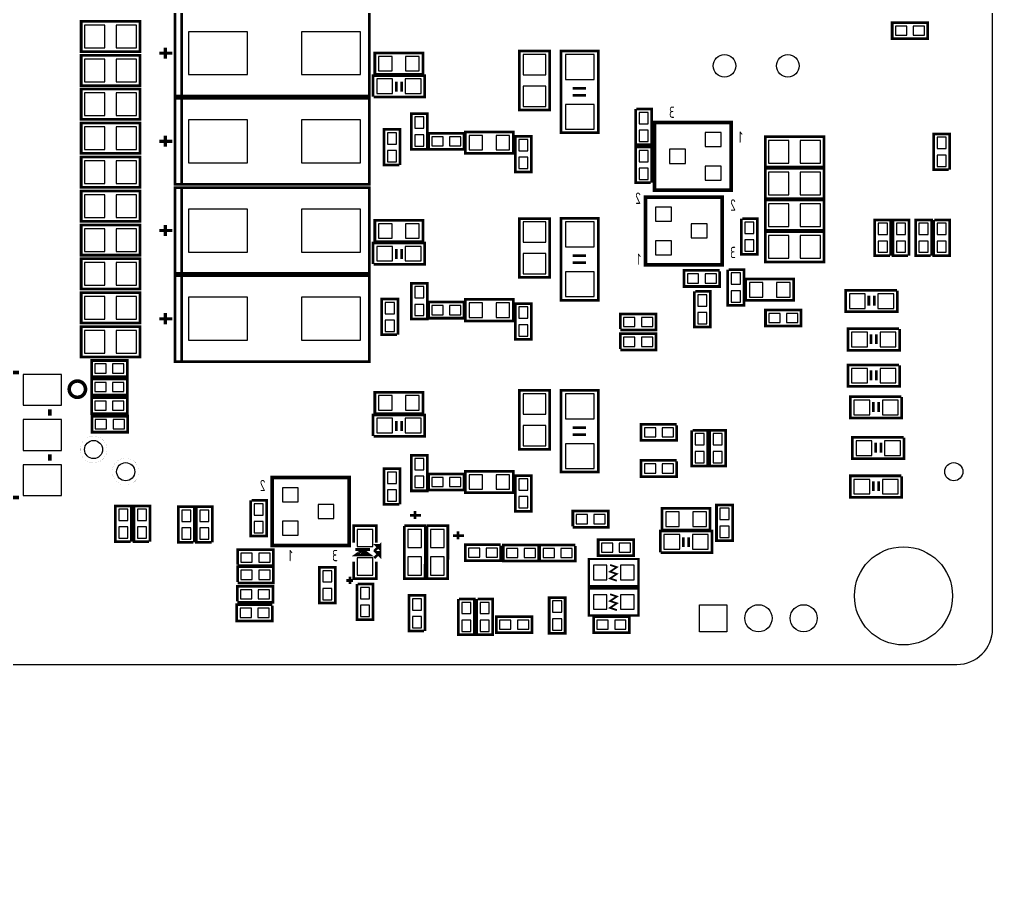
# Model space of a CAD drawing. Header units: millimetres. Extents: x -8 to 226, y -9 to 102.
# Drawn here: x 171.9 to 226.5, y -9.4 to 39.6 of the extents above; entities that cross this region are included whole.
import ezdxf

# ---------------------------------------------------------------- set-up
doc = ezdxf.new("R2010")
doc.units = ezdxf.units.MM
doc.header["$LTSCALE"] = 10
for name, color, linetype in [('BG_OUTLINE', 2, 'Continuous'), ('PG_SILKSCREEN_BOTTOM', 3, 'Continuous'), ('PIN_BOTTOM', 4, 'Continuous')]:
    doc.layers.add(name, color=color, linetype=linetype)
doc.styles.get("Standard").update_dxf_attribs({"font": 'isocp.shx', "width": 0.707, "bigfont": 'hztxt.shx'})

msp = doc.modelspace()

# ---------------------------------------------------------------- linework, layer by layer
at = {"layer": 'BG_OUTLINE'}
msp.add_lwpolyline([(51.099974, -9.350248), (121.299986, -9.350248), (121.799858, -8.850122), (121.799858, -1.745234, -1), (124.549916, -1.745234), (124.549916, -5.900166), (125.049788, -6.400292), (135.849868, -6.400292), (137.249916, -3.975354), (137.249916, -1.400048), (133.299962, -1.400048, -0.414206), (131.549902, 0.349758), (131.549902, 1.64973, -0.414239), (133.299962, 3.39979), (224.499932, 3.39979, 0.414205), (226.499928, 5.399786), (226.499928, 70.799706), (226.499928, 99.799902, 0.414202), (224.499932, 101.799898), (-5.500116, 101.799898, 0.414205)], format="xyb", dxfattribs=at)
at = {"layer": 'PG_SILKSCREEN_BOTTOM'}
for points in [[(180.586888, 35.302952, 0.1524, 0.1524, 0), (191.508888, 35.302952, 0.1524, 0.1524, 0), (191.508888, 40.128952, 0.1524, 0.1524, 0), (180.586888, 40.128952, 0.1524, 0.1524, 0)], [(178.617626, 39.505636, 0.150114, 0.150114, 0), (175.317658, 39.505636, 0.150114, 0.150114, 0), (175.317658, 37.805868, 0.150114, 0.150114, 0), (178.617626, 37.805868, 0.150114, 0.150114, 0)], [(222.861886, 39.423594, 0.1524, 0.1524, 0), (220.86189, 39.423594, 0.1524, 0.1524, 0), (220.86189, 38.523418, 0.1524, 0.1524, 0), (222.861886, 38.523418, 0.1524, 0.1524, 0)], [(194.509898, 37.7317, 0.150114, 0.150114, 0), (191.809878, 37.7317, 0.150114, 0.150114, 0), (191.809878, 36.531804, 0.150114, 0.150114, 0), (194.509898, 36.531804, 0.150114, 0.150114, 0)], [(201.630026, 34.529268, 0.150114, 0.150114, 0), (201.630026, 37.829236, 0.150114, 0.150114, 0), (199.930258, 37.829236, 0.150114, 0.150114, 0), (199.930258, 34.529268, 0.150114, 0.150114, 0)], [(204.370178, 33.244282, 0.150114, 0.150114, 0), (204.370178, 37.844222, 0.150114, 0.150114, 0), (202.270106, 37.844222, 0.150114, 0.150114, 0), (202.270106, 33.244282, 0.150114, 0.150114, 0)], [(178.617626, 37.600636, 0.150114, 0.150114, 0), (175.317658, 37.600636, 0.150114, 0.150114, 0), (175.317658, 35.900868, 0.150114, 0.150114, 0), (178.617626, 35.900868, 0.150114, 0.150114, 0)], [(178.617626, 35.695636, 0.150114, 0.150114, 0), (175.317658, 35.695636, 0.150114, 0.150114, 0), (175.317658, 33.995868, 0.150114, 0.150114, 0), (178.617626, 33.995868, 0.150114, 0.150114, 0)], [(180.586888, 30.349952, 0.1524, 0.1524, 0), (191.508888, 30.349952, 0.1524, 0.1524, 0), (191.508888, 35.175952, 0.1524, 0.1524, 0), (180.586888, 35.175952, 0.1524, 0.1524, 0)], [(194.752976, 32.321754, 0.1524, 0.1524, 0), (194.752976, 34.32175, 0.1524, 0.1524, 0), (193.8528, 34.32175, 0.1524, 0.1524, 0), (193.8528, 32.321754, 0.1524, 0.1524, 0)], [(207.511142, 33.829498, 0.2032, 0.2032, 0), (211.829142, 33.829498, 0.2032, 0.2032, 0), (211.829142, 30.019498, 0.2032, 0.2032, 0), (207.511142, 30.019498, 0.2032, 0.2032, 0)], [(178.617626, 33.790636, 0.150114, 0.150114, 0), (175.317658, 33.790636, 0.150114, 0.150114, 0), (175.317658, 32.090868, 0.150114, 0.150114, 0), (178.617626, 32.090868, 0.150114, 0.150114, 0)], [(196.889878, 32.086804, 0.150114, 0.150114, 0), (199.589898, 32.086804, 0.150114, 0.150114, 0), (199.589898, 33.2867, 0.150114, 0.150114, 0), (196.889878, 33.2867, 0.150114, 0.150114, 0)], [(194.82689, 32.312864, 0.1524, 0.1524, 0), (196.826886, 32.312864, 0.1524, 0.1524, 0), (196.826886, 33.21304, 0.1524, 0.1524, 0), (194.82689, 33.21304, 0.1524, 0.1524, 0)], [(200.594976, 31.051754, 0.1524, 0.1524, 0), (200.594976, 33.05175, 0.1524, 0.1524, 0), (199.6948, 33.05175, 0.1524, 0.1524, 0), (199.6948, 31.051754, 0.1524, 0.1524, 0)], [(217.034872, 33.028636, 0.150114, 0.150114, 0), (213.734904, 33.028636, 0.150114, 0.150114, 0), (213.734904, 31.328868, 0.150114, 0.150114, 0), (217.034872, 31.328868, 0.150114, 0.150114, 0)], [(178.617626, 31.885636, 0.150114, 0.150114, 0), (175.317658, 31.885636, 0.150114, 0.150114, 0), (175.317658, 30.185868, 0.150114, 0.150114, 0), (178.617626, 30.185868, 0.150114, 0.150114, 0)], [(217.034872, 31.250636, 0.150114, 0.150114, 0), (213.734904, 31.250636, 0.150114, 0.150114, 0), (213.734904, 29.550868, 0.150114, 0.150114, 0), (217.034872, 29.550868, 0.150114, 0.150114, 0)], [(180.586888, 25.346152, 0.1524, 0.1524, 0), (191.254888, 25.346152, 0.1524, 0.1524, 0), (191.508888, 25.346152, 0.1524, 0.1524, 0), (191.508888, 30.172152, 0.1524, 0.1524, 0), (180.586888, 30.172152, 0.1524, 0.1524, 0)], [(178.617626, 29.980636, 0.150114, 0.150114, 0), (175.317658, 29.980636, 0.150114, 0.150114, 0), (175.317658, 28.280868, 0.150114, 0.150114, 0), (178.617626, 28.280868, 0.150114, 0.150114, 0)], [(211.321142, 25.828752, 0.2032, 0.2032, 0), (207.003142, 25.828752, 0.2032, 0.2032, 0), (207.003142, 29.638752, 0.2032, 0.2032, 0), (211.321142, 29.638752, 0.2032, 0.2032, 0)], [(217.034872, 29.472636, 0.150114, 0.150114, 0), (213.734904, 29.472636, 0.150114, 0.150114, 0), (213.734904, 27.772868, 0.150114, 0.150114, 0), (217.034872, 27.772868, 0.150114, 0.150114, 0)], [(201.630026, 25.131268, 0.150114, 0.150114, 0), (201.630026, 28.431236, 0.150114, 0.150114, 0), (199.930258, 28.431236, 0.150114, 0.150114, 0), (199.930258, 25.131268, 0.150114, 0.150114, 0)], [(204.370178, 23.846282, 0.150114, 0.150114, 0), (204.370178, 28.446222, 0.150114, 0.150114, 0), (202.270106, 28.446222, 0.150114, 0.150114, 0), (202.270106, 23.846282, 0.150114, 0.150114, 0)], [(178.617626, 28.075636, 0.150114, 0.150114, 0), (175.317658, 28.075636, 0.150114, 0.150114, 0), (175.317658, 26.375868, 0.150114, 0.150114, 0), (178.617626, 26.375868, 0.150114, 0.150114, 0)], [(194.509898, 28.3337, 0.150114, 0.150114, 0), (191.809878, 28.3337, 0.150114, 0.150114, 0), (191.809878, 27.133804, 0.150114, 0.150114, 0), (194.509898, 27.133804, 0.150114, 0.150114, 0)], [(217.034872, 27.694636, 0.150114, 0.150114, 0), (213.734904, 27.694636, 0.150114, 0.150114, 0), (213.734904, 25.994868, 0.150114, 0.150114, 0), (217.034872, 25.994868, 0.150114, 0.150114, 0)], [(178.617626, 26.170636, 0.150114, 0.150114, 0), (175.317658, 26.170636, 0.150114, 0.150114, 0), (175.317658, 24.470868, 0.150114, 0.150114, 0), (178.617626, 24.470868, 0.150114, 0.150114, 0)], [(180.586888, 20.393152, 0.1524, 0.1524, 0), (191.254888, 20.393152, 0.1524, 0.1524, 0), (191.508888, 20.393152, 0.1524, 0.1524, 0), (191.508888, 25.219152, 0.1524, 0.1524, 0), (180.586888, 25.219152, 0.1524, 0.1524, 0)], [(194.752976, 22.796754, 0.1524, 0.1524, 0), (194.752976, 24.79675, 0.1524, 0.1524, 0), (193.8528, 24.79675, 0.1524, 0.1524, 0), (193.8528, 22.796754, 0.1524, 0.1524, 0)], [(215.337644, 25.0317, 0.150114, 0.150114, 0), (212.637624, 25.0317, 0.150114, 0.150114, 0), (212.637624, 23.831804, 0.150114, 0.150114, 0), (215.337644, 23.831804, 0.150114, 0.150114, 0)], [(178.617626, 24.265636, 0.150114, 0.150114, 0), (175.317658, 24.265636, 0.150114, 0.150114, 0), (175.317658, 22.565868, 0.150114, 0.150114, 0), (178.617626, 22.565868, 0.150114, 0.150114, 0)], [(194.82689, 22.838664, 0.1524, 0.1524, 0), (196.826886, 22.838664, 0.1524, 0.1524, 0), (196.826886, 23.73884, 0.1524, 0.1524, 0), (194.82689, 23.73884, 0.1524, 0.1524, 0)], [(196.889878, 22.688804, 0.150114, 0.150114, 0), (199.589898, 22.688804, 0.150114, 0.150114, 0), (199.589898, 23.8887, 0.150114, 0.150114, 0), (196.889878, 23.8887, 0.150114, 0.150114, 0)], [(200.594976, 21.653754, 0.1524, 0.1524, 0), (200.594976, 23.65375, 0.1524, 0.1524, 0), (199.6948, 23.65375, 0.1524, 0.1524, 0), (199.6948, 21.653754, 0.1524, 0.1524, 0)], [(215.749632, 23.29434, 0.1524, 0.1524, 0), (213.749636, 23.29434, 0.1524, 0.1524, 0), (213.749636, 22.394164, 0.1524, 0.1524, 0), (215.749632, 22.394164, 0.1524, 0.1524, 0)], [(178.617626, 22.360636, 0.150114, 0.150114, 0), (175.317658, 22.360636, 0.150114, 0.150114, 0), (175.317658, 20.660868, 0.150114, 0.150114, 0), (178.617626, 20.660868, 0.150114, 0.150114, 0)], [(177.903886, 20.46224, 0.1524, 0.1524, 0), (175.90389, 20.46224, 0.1524, 0.1524, 0), (175.90389, 19.562064, 0.1524, 0.1524, 0), (177.903886, 19.562064, 0.1524, 0.1524, 0)], [(175.561752, 18.852388, 0.199898, 0.199898, 1), (174.647624, 18.852316, 0.199898, 0.199898, 1)], [(177.903886, 19.42084, 0.1524, 0.1524, 0), (175.90389, 19.42084, 0.1524, 0.1524, 0), (175.90389, 18.520664, 0.1524, 0.1524, 0), (177.903886, 18.520664, 0.1524, 0.1524, 0)], [(194.509898, 18.6817, 0.150114, 0.150114, 0), (191.809878, 18.6817, 0.150114, 0.150114, 0), (191.809878, 17.481804, 0.150114, 0.150114, 0), (194.509898, 17.481804, 0.150114, 0.150114, 0)], [(201.630026, 15.479268, 0.150114, 0.150114, 0), (201.630026, 18.779236, 0.150114, 0.150114, 0), (199.930258, 18.779236, 0.150114, 0.150114, 0), (199.930258, 15.479268, 0.150114, 0.150114, 0)], [(204.370178, 14.194282, 0.150114, 0.150114, 0), (204.370178, 18.794222, 0.150114, 0.150114, 0), (202.270106, 18.794222, 0.150114, 0.150114, 0), (202.270106, 14.194282, 0.150114, 0.150114, 0)], [(177.903886, 18.37944, 0.1524, 0.1524, 0), (175.90389, 18.37944, 0.1524, 0.1524, 0), (175.90389, 17.479264, 0.1524, 0.1524, 0), (177.903886, 17.479264, 0.1524, 0.1524, 0)], [(177.929286, 17.33804, 0.1524, 0.1524, 0), (175.92929, 17.33804, 0.1524, 0.1524, 0), (175.92929, 16.437864, 0.1524, 0.1524, 0), (177.929286, 16.437864, 0.1524, 0.1524, 0)], [(210.616546, 16.54175, 0.1524, 0.1524, 0), (210.616546, 14.541754, 0.1524, 0.1524, 0), (211.516722, 14.541754, 0.1524, 0.1524, 0), (211.516722, 16.54175, 0.1524, 0.1524, 0)], [(176.769268, 15.465552, 0.00381, 0.00381, 1), (175.260508, 15.465552, 0.00381, 0.00381, 1)], [(178.572668, 14.220952, 0.00381, 0.00381, 1), (177.063908, 14.220952, 0.00381, 0.00381, 1)], [(194.752976, 13.144754, 0.1524, 0.1524, 0), (194.752976, 15.14475, 0.1524, 0.1524, 0), (193.8528, 15.14475, 0.1524, 0.1524, 0), (193.8528, 13.144754, 0.1524, 0.1524, 0)], [(196.889878, 13.036804, 0.150114, 0.150114, 0), (199.589898, 13.036804, 0.150114, 0.150114, 0), (199.589898, 14.2367, 0.150114, 0.150114, 0), (196.889878, 14.2367, 0.150114, 0.150114, 0)], [(190.365888, 10.080752, 0.2032, 0.2032, 0), (186.047888, 10.080752, 0.2032, 0.2032, 0), (186.047888, 13.890752, 0.2032, 0.2032, 0), (190.365888, 13.890752, 0.2032, 0.2032, 0)], [(194.82689, 13.186664, 0.1524, 0.1524, 0), (196.826886, 13.186664, 0.1524, 0.1524, 0), (196.826886, 14.08684, 0.1524, 0.1524, 0), (194.82689, 14.08684, 0.1524, 0.1524, 0)], [(200.594976, 12.001754, 0.1524, 0.1524, 0), (200.594976, 14.00175, 0.1524, 0.1524, 0), (199.6948, 14.00175, 0.1524, 0.1524, 0), (199.6948, 12.001754, 0.1524, 0.1524, 0)], [(207.938878, 10.954004, 0.150114, 0.150114, 0), (210.638898, 10.954004, 0.150114, 0.150114, 0), (210.638898, 12.1539, 0.150114, 0.150114, 0), (207.938878, 12.1539, 0.150114, 0.150114, 0)], [(210.9978, 12.35075, 0.1524, 0.1524, 0), (210.9978, 10.350754, 0.1524, 0.1524, 0), (211.897976, 10.350754, 0.1524, 0.1524, 0), (211.897976, 12.35075, 0.1524, 0.1524, 0)], [(204.35189, 9.503664, 0.1524, 0.1524, 0), (206.351886, 9.503664, 0.1524, 0.1524, 0), (206.351886, 10.40384, 0.1524, 0.1524, 0), (204.35189, 10.40384, 0.1524, 0.1524, 0)], [(203.827888, 7.921752, 0.127, 0.127, 0), (203.827888, 9.318752, 0.127, 0.127, 0), (206.621888, 9.318752, 0.127, 0.127, 0), (206.621888, 7.921752, 0.127, 0.127, 0), (206.621888, 7.794752, 0.127, 0.127, 0), (203.827888, 7.794752, 0.127, 0.127, 0)], [(189.596776, 6.845554, 0.1524, 0.1524, 0), (189.596776, 8.84555, 0.1524, 0.1524, 0), (188.6966, 8.84555, 0.1524, 0.1524, 0), (188.6966, 6.845554, 0.1524, 0.1524, 0)], [(203.827888, 6.270752, 0.127, 0.127, 0), (203.827888, 7.667752, 0.127, 0.127, 0), (206.621888, 7.667752, 0.127, 0.127, 0), (206.621888, 6.270752, 0.127, 0.127, 0), (206.621888, 6.143752, 0.127, 0.127, 0), (203.827888, 6.143752, 0.127, 0.127, 0)], [(202.499976, 5.143754, 0.1524, 0.1524, 0), (202.499976, 7.14375, 0.1524, 0.1524, 0), (201.5998, 7.14375, 0.1524, 0.1524, 0), (201.5998, 5.143754, 0.1524, 0.1524, 0)], [(198.63689, 5.185664, 0.1524, 0.1524, 0), (200.636886, 5.185664, 0.1524, 0.1524, 0), (200.636886, 6.08584, 0.1524, 0.1524, 0), (198.63689, 6.08584, 0.1524, 0.1524, 0)], [(206.097886, 6.08584, 0.1524, 0.1524, 0), (204.09789, 6.08584, 0.1524, 0.1524, 0), (204.09789, 5.185664, 0.1524, 0.1524, 0), (206.097886, 5.185664, 0.1524, 0.1524, 0)]]:
    msp.add_lwpolyline(points, format="xyseb", close=True, dxfattribs=at)
for points in [[(180.967888, 35.302952, 0.1524, 0.1524, 0), (180.967888, 40.128952, 0.1524, 0.1524, 0)], [(179.716938, 37.715952, 0.1778, 0.1778, 0), (180.430678, 37.715952, 0.1778, 0.1778, 0)], [(180.043328, 37.411152, 0.1778, 0.1778, 0), (180.043328, 38.032182, 0.1778, 0.1778, 0)], [(191.737488, 35.257232, 0.150114, 0.150114, 0), (194.611498, 35.257232, 0.150114, 0.150114, 0), (194.611498, 36.461192, 0.150114, 0.150114, 0), (191.712088, 36.461192, 0.150114, 0.150114, 0), (191.712088, 35.277552, 0.150114, 0.150114, 0)], [(193.009774, 35.561778, 0.150114, 0.150114, 0), (193.009774, 36.111688, 0.150114, 0.150114, 0)], [(193.310002, 35.561778, 0.150114, 0.150114, 0), (193.310002, 36.111688, 0.150114, 0.150114, 0)], [(203.670154, 35.74415, 0.150114, 0.150114, 0), (202.920092, 35.74415, 0.150114, 0.150114, 0)], [(180.967888, 30.349952, 0.1524, 0.1524, 0), (180.967888, 35.175952, 0.1524, 0.1524, 0)], [(203.670154, 35.344354, 0.150114, 0.150114, 0), (202.920092, 35.344354, 0.150114, 0.150114, 0)], [(206.4512, 34.575496, 0.150114, 0.150114, 0), (206.4512, 32.5755, 0.150114, 0.150114, 0), (207.351376, 32.5755, 0.150114, 0.150114, 0), (207.351376, 34.575496, 0.150114, 0.150114, 0), (206.501238, 34.575496, 0.150114, 0.150114, 0)], [(193.228976, 31.432754, 0.150114, 0.150114, 0), (193.228976, 33.43275, 0.150114, 0.150114, 0), (192.3288, 33.43275, 0.150114, 0.150114, 0), (192.3288, 31.432754, 0.150114, 0.150114, 0), (193.178938, 31.432754, 0.150114, 0.150114, 0)], [(179.716938, 32.762952, 0.1778, 0.1778, 0), (180.430678, 32.762952, 0.1778, 0.1778, 0)], [(180.043328, 32.458152, 0.1778, 0.1778, 0), (180.043328, 33.079182, 0.1778, 0.1778, 0)], [(224.089976, 31.178754, 0.150114, 0.150114, 0), (224.089976, 33.17875, 0.150114, 0.150114, 0), (223.1898, 33.17875, 0.150114, 0.150114, 0), (223.1898, 31.178754, 0.150114, 0.150114, 0), (224.039938, 31.178754, 0.150114, 0.150114, 0)], [(207.35163, 30.442154, 0.150114, 0.150114, 0), (207.35163, 32.44215, 0.150114, 0.150114, 0), (206.451454, 32.44215, 0.150114, 0.150114, 0), (206.451454, 30.442154, 0.150114, 0.150114, 0), (207.301592, 30.442154, 0.150114, 0.150114, 0)], [(180.967888, 25.346152, 0.1524, 0.1524, 0), (180.967888, 30.172152, 0.1524, 0.1524, 0)], [(212.395054, 28.41625, 0.150114, 0.150114, 0), (212.395054, 26.416254, 0.150114, 0.150114, 0), (213.29523, 26.416254, 0.150114, 0.150114, 0), (213.29523, 28.41625, 0.150114, 0.150114, 0), (212.445092, 28.41625, 0.150114, 0.150114, 0)], [(220.787976, 26.352754, 0.150114, 0.150114, 0), (220.787976, 28.35275, 0.150114, 0.150114, 0), (219.8878, 28.35275, 0.150114, 0.150114, 0), (219.8878, 26.352754, 0.150114, 0.150114, 0), (220.737938, 26.352754, 0.150114, 0.150114, 0)], [(221.803976, 26.352754, 0.150114, 0.150114, 0), (221.803976, 28.35275, 0.150114, 0.150114, 0), (220.9038, 28.35275, 0.150114, 0.150114, 0), (220.9038, 26.352754, 0.150114, 0.150114, 0), (221.753938, 26.352754, 0.150114, 0.150114, 0)], [(223.073976, 26.352754, 0.150114, 0.150114, 0), (223.073976, 28.35275, 0.150114, 0.150114, 0), (222.1738, 28.35275, 0.150114, 0.150114, 0), (222.1738, 26.352754, 0.150114, 0.150114, 0), (223.023938, 26.352754, 0.150114, 0.150114, 0)], [(223.1898, 28.35275, 0.150114, 0.150114, 0), (223.1898, 26.352754, 0.150114, 0.150114, 0), (224.089976, 26.352754, 0.150114, 0.150114, 0), (224.089976, 28.35275, 0.150114, 0.150114, 0), (223.239838, 28.35275, 0.150114, 0.150114, 0)], [(180.043328, 27.454352, 0.1778, 0.1778, 0), (180.043328, 28.075382, 0.1778, 0.1778, 0)], [(179.716938, 27.759152, 0.1778, 0.1778, 0), (180.430678, 27.759152, 0.1778, 0.1778, 0)], [(191.737488, 25.859232, 0.150114, 0.150114, 0), (194.611498, 25.859232, 0.150114, 0.150114, 0), (194.611498, 27.063192, 0.150114, 0.150114, 0), (191.712088, 27.063192, 0.150114, 0.150114, 0), (191.712088, 25.879552, 0.150114, 0.150114, 0)], [(193.009774, 26.163778, 0.150114, 0.150114, 0), (193.009774, 26.713688, 0.150114, 0.150114, 0)], [(193.310002, 26.163778, 0.150114, 0.150114, 0), (193.310002, 26.713688, 0.150114, 0.150114, 0)], [(203.670154, 26.34615, 0.150114, 0.150114, 0), (202.920092, 26.34615, 0.150114, 0.150114, 0)], [(203.670154, 25.946354, 0.150114, 0.150114, 0), (202.920092, 25.946354, 0.150114, 0.150114, 0)], [(180.967888, 20.393152, 0.1524, 0.1524, 0), (180.967888, 25.219152, 0.1524, 0.1524, 0)], [(211.177632, 25.51684, 0.150114, 0.150114, 0), (209.177636, 25.51684, 0.150114, 0.150114, 0), (209.177636, 24.616664, 0.150114, 0.150114, 0), (211.177632, 24.616664, 0.150114, 0.150114, 0), (211.177632, 25.466802, 0.150114, 0.150114, 0)], [(211.6328, 25.55875, 0.150114, 0.150114, 0), (211.6328, 23.558754, 0.150114, 0.150114, 0), (212.532976, 23.558754, 0.150114, 0.150114, 0), (212.532976, 25.55875, 0.150114, 0.150114, 0), (211.682838, 25.55875, 0.150114, 0.150114, 0)], [(209.7532, 24.33955, 0.150114, 0.150114, 0), (209.7532, 22.339554, 0.150114, 0.150114, 0), (210.653376, 22.339554, 0.150114, 0.150114, 0), (210.653376, 24.33955, 0.150114, 0.150114, 0), (209.803238, 24.33955, 0.150114, 0.150114, 0)], [(221.125288, 24.401272, 0.150114, 0.150114, 0), (218.251278, 24.401272, 0.150114, 0.150114, 0), (218.251278, 23.197312, 0.150114, 0.150114, 0), (221.150688, 23.197312, 0.150114, 0.150114, 0), (221.150688, 24.380952, 0.150114, 0.150114, 0)], [(219.552774, 24.096726, 0.150114, 0.150114, 0), (219.552774, 23.546816, 0.150114, 0.150114, 0)], [(219.853002, 24.096726, 0.150114, 0.150114, 0), (219.853002, 23.546816, 0.150114, 0.150114, 0)], [(193.101976, 21.907754, 0.150114, 0.150114, 0), (193.101976, 23.90775, 0.150114, 0.150114, 0), (192.2018, 23.90775, 0.150114, 0.150114, 0), (192.2018, 21.907754, 0.150114, 0.150114, 0), (193.051938, 21.907754, 0.150114, 0.150114, 0)], [(180.043328, 22.501352, 0.1778, 0.1778, 0), (180.043328, 23.122382, 0.1778, 0.1778, 0)], [(205.60157, 22.178264, 0.150114, 0.150114, 0), (207.601566, 22.178264, 0.150114, 0.150114, 0), (207.601566, 23.07844, 0.150114, 0.150114, 0), (205.60157, 23.07844, 0.150114, 0.150114, 0), (205.60157, 22.228302, 0.150114, 0.150114, 0)], [(179.716938, 22.806152, 0.1778, 0.1778, 0), (180.430678, 22.806152, 0.1778, 0.1778, 0)], [(205.60157, 21.060664, 0.150114, 0.150114, 0), (207.601566, 21.060664, 0.150114, 0.150114, 0), (207.601566, 21.96084, 0.150114, 0.150114, 0), (205.60157, 21.96084, 0.150114, 0.150114, 0), (205.60157, 21.110702, 0.150114, 0.150114, 0)], [(221.252288, 22.242272, 0.150114, 0.150114, 0), (218.378278, 22.242272, 0.150114, 0.150114, 0), (218.378278, 21.038312, 0.150114, 0.150114, 0), (221.277688, 21.038312, 0.150114, 0.150114, 0), (221.277688, 22.221952, 0.150114, 0.150114, 0)], [(219.679774, 21.937726, 0.150114, 0.150114, 0), (219.679774, 21.387816, 0.150114, 0.150114, 0)], [(219.980002, 21.937726, 0.150114, 0.150114, 0), (219.980002, 21.387816, 0.150114, 0.150114, 0)], [(221.252288, 20.210272, 0.150114, 0.150114, 0), (218.378278, 20.210272, 0.150114, 0.150114, 0), (218.378278, 19.006312, 0.150114, 0.150114, 0), (221.277688, 19.006312, 0.150114, 0.150114, 0), (221.277688, 20.189952, 0.150114, 0.150114, 0)], [(171.828714, 19.783552, 0.199898, 0.199898, 0), (170.295062, 19.783552, 0.199898, 0.199898, 0)], [(219.679774, 19.905726, 0.150114, 0.150114, 0), (219.679774, 19.355816, 0.150114, 0.150114, 0)], [(219.980002, 19.905726, 0.150114, 0.150114, 0), (219.980002, 19.355816, 0.150114, 0.150114, 0)], [(221.379288, 18.432272, 0.150114, 0.150114, 0), (218.505278, 18.432272, 0.150114, 0.150114, 0), (218.505278, 17.228312, 0.150114, 0.150114, 0), (221.404688, 17.228312, 0.150114, 0.150114, 0), (221.404688, 18.411952, 0.150114, 0.150114, 0)], [(219.806774, 18.127726, 0.150114, 0.150114, 0), (219.806774, 17.577816, 0.150114, 0.150114, 0)], [(220.107002, 18.127726, 0.150114, 0.150114, 0), (220.107002, 17.577816, 0.150114, 0.150114, 0)], [(173.563788, 17.370552, 0.199898, 0.199898, 0), (173.563788, 17.726152, 0.199898, 0.199898, 0)], [(191.737488, 16.207232, 0.150114, 0.150114, 0), (194.611498, 16.207232, 0.150114, 0.150114, 0), (194.611498, 17.411192, 0.150114, 0.150114, 0), (191.712088, 17.411192, 0.150114, 0.150114, 0), (191.712088, 16.227552, 0.150114, 0.150114, 0)], [(193.009774, 16.511778, 0.150114, 0.150114, 0), (193.009774, 17.061688, 0.150114, 0.150114, 0)], [(193.310002, 16.511778, 0.150114, 0.150114, 0), (193.310002, 17.061688, 0.150114, 0.150114, 0)], [(208.764886, 16.88084, 0.150114, 0.150114, 0), (206.76489, 16.88084, 0.150114, 0.150114, 0), (206.76489, 15.980664, 0.150114, 0.150114, 0), (208.764886, 15.980664, 0.150114, 0.150114, 0), (208.764886, 16.830802, 0.150114, 0.150114, 0)], [(203.670154, 16.69415, 0.150114, 0.150114, 0), (202.920092, 16.69415, 0.150114, 0.150114, 0)], [(209.600546, 16.54175, 0.150114, 0.150114, 0), (209.600546, 14.541754, 0.150114, 0.150114, 0), (210.500722, 14.541754, 0.150114, 0.150114, 0), (210.500722, 16.54175, 0.150114, 0.150114, 0), (209.650584, 16.54175, 0.150114, 0.150114, 0)], [(203.670154, 16.294354, 0.150114, 0.150114, 0), (202.920092, 16.294354, 0.150114, 0.150114, 0)], [(221.506288, 16.146272, 0.150114, 0.150114, 0), (218.632278, 16.146272, 0.150114, 0.150114, 0), (218.632278, 14.942312, 0.150114, 0.150114, 0), (221.531688, 14.942312, 0.150114, 0.150114, 0), (221.531688, 16.125952, 0.150114, 0.150114, 0)], [(219.933774, 15.841726, 0.150114, 0.150114, 0), (219.933774, 15.291816, 0.150114, 0.150114, 0)], [(220.234002, 15.841726, 0.150114, 0.150114, 0), (220.234002, 15.291816, 0.150114, 0.150114, 0)], [(173.563788, 14.830552, 0.199898, 0.199898, 0), (173.563788, 15.186152, 0.199898, 0.199898, 0)], [(208.764886, 14.84884, 0.150114, 0.150114, 0), (206.76489, 14.84884, 0.150114, 0.150114, 0), (206.76489, 13.948664, 0.150114, 0.150114, 0), (208.764886, 13.948664, 0.150114, 0.150114, 0), (208.764886, 14.798802, 0.150114, 0.150114, 0)], [(193.228976, 12.382754, 0.150114, 0.150114, 0), (193.228976, 14.38275, 0.150114, 0.150114, 0), (192.3288, 14.38275, 0.150114, 0.150114, 0), (192.3288, 12.382754, 0.150114, 0.150114, 0), (193.178938, 12.382754, 0.150114, 0.150114, 0)], [(221.379288, 13.987272, 0.150114, 0.150114, 0), (218.505278, 13.987272, 0.150114, 0.150114, 0), (218.505278, 12.783312, 0.150114, 0.150114, 0), (221.404688, 12.783312, 0.150114, 0.150114, 0), (221.404688, 13.966952, 0.150114, 0.150114, 0)], [(219.806774, 13.682726, 0.150114, 0.150114, 0), (219.806774, 13.132816, 0.150114, 0.150114, 0)], [(220.107002, 13.682726, 0.150114, 0.150114, 0), (220.107002, 13.132816, 0.150114, 0.150114, 0)], [(170.295062, 12.773152, 0.199898, 0.199898, 0), (171.828714, 12.773152, 0.199898, 0.199898, 0)], [(184.8358, 12.60475, 0.150114, 0.150114, 0), (184.8358, 10.604754, 0.150114, 0.150114, 0), (185.735976, 10.604754, 0.150114, 0.150114, 0), (185.735976, 12.60475, 0.150114, 0.150114, 0), (184.885838, 12.60475, 0.150114, 0.150114, 0)], [(178.141376, 10.300208, 0.150114, 0.150114, 0), (178.141376, 12.300204, 0.150114, 0.150114, 0), (177.2412, 12.300204, 0.150114, 0.150114, 0), (177.2412, 10.300208, 0.150114, 0.150114, 0), (178.091338, 10.300208, 0.150114, 0.150114, 0)], [(179.182776, 10.2997, 0.150114, 0.150114, 0), (179.182776, 12.299696, 0.150114, 0.150114, 0), (178.2826, 12.299696, 0.150114, 0.150114, 0), (178.2826, 10.2997, 0.150114, 0.150114, 0), (179.132738, 10.2997, 0.150114, 0.150114, 0)], [(181.671976, 10.249154, 0.150114, 0.150114, 0), (181.671976, 12.24915, 0.150114, 0.150114, 0), (180.7718, 12.24915, 0.150114, 0.150114, 0), (180.7718, 10.249154, 0.150114, 0.150114, 0), (181.621938, 10.249154, 0.150114, 0.150114, 0)], [(182.687976, 10.249154, 0.150114, 0.150114, 0), (182.687976, 12.24915, 0.150114, 0.150114, 0), (181.7878, 12.24915, 0.150114, 0.150114, 0), (181.7878, 10.249154, 0.150114, 0.150114, 0), (182.637938, 10.249154, 0.150114, 0.150114, 0)], [(194.062858, 12.013692, 0.1524, 0.1524, 0), (194.062858, 11.559032, 0.1524, 0.1524, 0)], [(202.92949, 11.103864, 0.150114, 0.150114, 0), (204.929486, 11.103864, 0.150114, 0.150114, 0), (204.929486, 12.00404, 0.150114, 0.150114, 0), (202.92949, 12.00404, 0.150114, 0.150114, 0), (202.92949, 11.153902, 0.150114, 0.150114, 0)], [(193.788538, 11.764772, 0.1524, 0.1524, 0), (194.398138, 11.764772, 0.1524, 0.1524, 0)], [(190.619888, 10.233152, 0.1524, 0.1524, 0), (190.619888, 11.185652, 0.1524, 0.1524, 0), (191.889888, 11.185652, 0.1524, 0.1524, 0), (191.889888, 10.233152, 0.1524, 0.1524, 0)], [(193.460878, 11.167872, 0.1524, 0.1524, 0), (193.459608, 8.218932, 0.1524, 0.1524, 0), (194.636898, 8.218932, 0.1524, 0.1524, 0), (194.640708, 11.185652, 0.1524, 0.1524, 0), (193.464688, 11.185652, 0.1524, 0.1524, 0)], [(194.730878, 11.167872, 0.1524, 0.1524, 0), (194.729608, 8.218932, 0.1524, 0.1524, 0), (195.906898, 8.218932, 0.1524, 0.1524, 0), (195.910708, 11.185652, 0.1524, 0.1524, 0), (194.734688, 11.185652, 0.1524, 0.1524, 0)], [(196.475858, 10.870692, 0.1524, 0.1524, 0), (196.475858, 10.416032, 0.1524, 0.1524, 0)], [(207.866488, 9.679432, 0.150114, 0.150114, 0), (210.740498, 9.679432, 0.150114, 0.150114, 0), (210.740498, 10.883392, 0.150114, 0.150114, 0), (207.841088, 10.883392, 0.150114, 0.150114, 0), (207.841088, 9.699752, 0.150114, 0.150114, 0)], [(196.201538, 10.621772, 0.1524, 0.1524, 0), (196.811138, 10.621772, 0.1524, 0.1524, 0)], [(209.138774, 9.983978, 0.150114, 0.150114, 0), (209.138774, 10.533888, 0.150114, 0.150114, 0)], [(209.439002, 9.983978, 0.150114, 0.150114, 0), (209.439002, 10.533888, 0.150114, 0.150114, 0)], [(184.10809, 8.944864, 0.150114, 0.150114, 0), (186.108086, 8.944864, 0.150114, 0.150114, 0), (186.108086, 9.84504, 0.150114, 0.150114, 0), (184.10809, 9.84504, 0.150114, 0.150114, 0), (184.10809, 8.994902, 0.150114, 0.150114, 0)], [(191.127888, 9.902952, 0.1524, 0.1524, 0), (191.127888, 9.826752, 0.1524, 0.1524, 0), (191.508888, 9.547352, 0.1524, 0.1524, 0), (190.746888, 9.547352, 0.1524, 0.1524, 0), (191.127888, 9.826752, 0.1524, 0.1524, 0)], [(191.534288, 9.852152, 0.1524, 0.1524, 0), (190.721488, 9.852152, 0.1524, 0.1524, 0)], [(191.191388, 9.763252, 0.1524, 0.1524, 0), (191.127888, 9.648952, 0.1524, 0.1524, 0), (191.318388, 9.572752, 0.1524, 0.1524, 0), (190.975488, 9.598152, 0.1524, 0.1524, 0), (191.127888, 9.763252, 0.1524, 0.1524, 0)], [(191.775588, 9.763252, 0.1524, 0.1524, 0), (192.093088, 10.080752, 0.1524, 0.1524, 0), (192.093088, 9.890252, 0.1524, 0.1524, 0), (191.902588, 10.080752, 0.1524, 0.1524, 0), (192.093088, 10.080752, 0.1524, 0.1524, 0)], [(191.775588, 9.369552, 0.1524, 0.1524, 0), (192.093088, 9.687052, 0.1524, 0.1524, 0), (192.093088, 9.496552, 0.1524, 0.1524, 0), (191.902588, 9.687052, 0.1524, 0.1524, 0), (192.093088, 9.687052, 0.1524, 0.1524, 0)], [(198.884286, 10.12444, 0.150114, 0.150114, 0), (196.88429, 10.12444, 0.150114, 0.150114, 0), (196.88429, 9.224264, 0.150114, 0.150114, 0), (198.884286, 9.224264, 0.150114, 0.150114, 0), (198.884286, 10.074402, 0.150114, 0.150114, 0)], [(201.017886, 10.09904, 0.150114, 0.150114, 0), (199.01789, 10.09904, 0.150114, 0.150114, 0), (199.01789, 9.198864, 0.150114, 0.150114, 0), (201.017886, 9.198864, 0.150114, 0.150114, 0), (201.017886, 10.049002, 0.150114, 0.150114, 0)], [(203.075286, 10.09904, 0.150114, 0.150114, 0), (201.07529, 10.09904, 0.150114, 0.150114, 0), (201.07529, 9.198864, 0.150114, 0.150114, 0), (203.075286, 9.198864, 0.150114, 0.150114, 0), (203.075286, 10.049002, 0.150114, 0.150114, 0)], [(184.10809, 7.979664, 0.150114, 0.150114, 0), (186.108086, 7.979664, 0.150114, 0.150114, 0), (186.108086, 8.87984, 0.150114, 0.150114, 0), (184.10809, 8.87984, 0.150114, 0.150114, 0), (184.10809, 8.029702, 0.150114, 0.150114, 0)], [(191.889888, 9.166352, 0.1524, 0.1524, 0), (191.889888, 8.213852, 0.1524, 0.1524, 0), (190.619888, 8.213852, 0.1524, 0.1524, 0), (190.619888, 9.166352, 0.1524, 0.1524, 0)], [(205.021688, 8.988552, 0.1016, 0.1016, 0), (205.402688, 8.861552, 0.1016, 0.1016, 0), (205.021688, 8.607552, 0.1016, 0.1016, 0), (205.402688, 8.480552, 0.1016, 0.1016, 0), (205.021688, 8.226552, 0.1016, 0.1016, 0), (205.402688, 8.099552, 0.1016, 0.1016, 0)], [(190.411608, 8.334502, 0.1524, 0.1524, 0), (190.411608, 7.909052, 0.1524, 0.1524, 0)], [(184.08269, 6.887464, 0.150114, 0.150114, 0), (186.082686, 6.887464, 0.150114, 0.150114, 0), (186.082686, 7.78764, 0.150114, 0.150114, 0), (184.08269, 7.78764, 0.150114, 0.150114, 0), (184.08269, 6.937502, 0.150114, 0.150114, 0)], [(190.579248, 8.110982, 0.1524, 0.1524, 0), (190.210948, 8.110982, 0.1524, 0.1524, 0)], [(190.8048, 7.90575, 0.150114, 0.150114, 0), (190.8048, 5.905754, 0.150114, 0.150114, 0), (191.704976, 5.905754, 0.150114, 0.150114, 0), (191.704976, 7.90575, 0.150114, 0.150114, 0), (190.854838, 7.90575, 0.150114, 0.150114, 0)], [(194.625976, 5.270754, 0.150114, 0.150114, 0), (194.625976, 7.27075, 0.150114, 0.150114, 0), (193.7258, 7.27075, 0.150114, 0.150114, 0), (193.7258, 5.270754, 0.150114, 0.150114, 0), (194.575938, 5.270754, 0.150114, 0.150114, 0)], [(196.4944, 7.06755, 0.150114, 0.150114, 0), (196.4944, 5.067554, 0.150114, 0.150114, 0), (197.394576, 5.067554, 0.150114, 0.150114, 0), (197.394576, 7.06755, 0.150114, 0.150114, 0), (196.544438, 7.06755, 0.150114, 0.150114, 0)], [(197.5358, 7.06755, 0.150114, 0.150114, 0), (197.5358, 5.067554, 0.150114, 0.150114, 0), (198.435976, 5.067554, 0.150114, 0.150114, 0), (198.435976, 7.06755, 0.150114, 0.150114, 0), (197.585838, 7.06755, 0.150114, 0.150114, 0)], [(205.021688, 7.337552, 0.1016, 0.1016, 0), (205.402688, 7.210552, 0.1016, 0.1016, 0), (205.021688, 6.956552, 0.1016, 0.1016, 0), (205.402688, 6.829552, 0.1016, 0.1016, 0), (205.021688, 6.575552, 0.1016, 0.1016, 0), (205.402688, 6.448552, 0.1016, 0.1016, 0)], [(186.057286, 6.74624, 0.150114, 0.150114, 0), (184.05729, 6.74624, 0.150114, 0.150114, 0), (184.05729, 5.846064, 0.150114, 0.150114, 0), (186.057286, 5.846064, 0.150114, 0.150114, 0), (186.057286, 6.696202, 0.150114, 0.150114, 0)]]:
    msp.add_lwpolyline(points, format="xyseb", dxfattribs=at)
at = {"layer": 'PIN_BOTTOM'}
for points in [[(176.649126, 38.020752), (176.649126, 39.290752), (175.506126, 39.290752), (175.506126, 38.020752)], [(178.429158, 38.020752), (178.429158, 39.290752), (177.286158, 39.290752), (177.286158, 38.020752)], [(181.348888, 38.922452), (181.348888, 36.509452), (184.650888, 36.509452), (184.650888, 38.922452)], [(187.698888, 38.922452), (187.698888, 36.509452), (191.000888, 36.509452), (191.000888, 38.922452)], [(221.044516, 38.719506), (221.679516, 38.719506), (221.679516, 39.227506), (221.044516, 39.227506)], [(222.04426, 38.719506), (222.67926, 38.719506), (222.67926, 39.227506), (222.04426, 39.227506)], [(176.649126, 36.115752), (176.649126, 37.385752), (175.506126, 37.385752), (175.506126, 36.115752)], [(178.429158, 36.115752), (178.429158, 37.385752), (177.286158, 37.385752), (177.286158, 36.115752)], [(192.78092, 36.725352), (192.78092, 37.538152), (192.01892, 37.538152), (192.01892, 36.725352)], [(194.300856, 36.725352), (194.300856, 37.538152), (193.538856, 37.538152), (193.538856, 36.725352)], [(200.145142, 36.497768), (201.415142, 36.497768), (201.415142, 37.640768), (200.145142, 37.640768)], [(202.520042, 36.2458), (204.120242, 36.2458), (204.120242, 37.6428), (202.520042, 37.6428)], [(192.804288, 36.268152), (191.915288, 36.268152), (191.915288, 35.455352), (192.804288, 35.455352)], [(194.404488, 36.268152), (193.515488, 36.268152), (193.515488, 35.455352), (194.404488, 35.455352)], [(200.145142, 34.717736), (201.415142, 34.717736), (201.415142, 35.860736), (200.145142, 35.860736)], [(176.649126, 34.210752), (176.649126, 35.480752), (175.506126, 35.480752), (175.506126, 34.210752)], [(178.429158, 34.210752), (178.429158, 35.480752), (177.286158, 35.480752), (177.286158, 34.210752)], [(202.520042, 33.445704), (204.120242, 33.445704), (204.120242, 34.842704), (202.520042, 34.842704)], [(181.348888, 33.969452), (181.348888, 31.556452), (184.650888, 31.556452), (184.650888, 33.969452)], [(187.698888, 33.969452), (187.698888, 31.556452), (191.000888, 31.556452), (191.000888, 33.969452)], [(194.048888, 34.139124), (194.048888, 33.504124), (194.556888, 33.504124), (194.556888, 34.139124)], [(207.155288, 33.75787), (207.155288, 34.39287), (206.647288, 34.39287), (206.647288, 33.75787)], [(176.649126, 32.305752), (176.649126, 33.575752), (175.506126, 33.575752), (175.506126, 32.305752)], [(178.429158, 32.305752), (178.429158, 33.575752), (177.286158, 33.575752), (177.286158, 32.305752)], [(207.155288, 32.758126), (207.155288, 33.393126), (206.647288, 33.393126), (206.647288, 32.758126)], [(192.524888, 33.250124), (192.524888, 32.615124), (193.032888, 32.615124), (193.032888, 33.250124)], [(194.048888, 33.13938), (194.048888, 32.50438), (194.556888, 32.50438), (194.556888, 33.13938)], [(195.644516, 33.016952), (195.009516, 33.016952), (195.009516, 32.508952), (195.644516, 32.508952)], [(196.64426, 33.016952), (196.00926, 33.016952), (196.00926, 32.508952), (196.64426, 32.508952)], [(197.09892, 33.093152), (197.09892, 32.280352), (197.86092, 32.280352), (197.86092, 33.093152)], [(198.618856, 33.093152), (198.618856, 32.280352), (199.380856, 32.280352), (199.380856, 33.093152)], [(199.890888, 32.869124), (199.890888, 32.234124), (200.398888, 32.234124), (200.398888, 32.869124)], [(211.257642, 33.257998), (210.368642, 33.257998), (210.368642, 32.470598), (211.257642, 32.470598)], [(215.066372, 31.543752), (215.066372, 32.813752), (213.923372, 32.813752), (213.923372, 31.543752)], [(216.846404, 31.543752), (216.846404, 32.813752), (215.703404, 32.813752), (215.703404, 31.543752)], [(223.385888, 32.996124), (223.385888, 32.361124), (223.893888, 32.361124), (223.893888, 32.996124)], [(192.524888, 32.25038), (192.524888, 31.61538), (193.032888, 31.61538), (193.032888, 32.25038)], [(206.647542, 32.259524), (206.647542, 31.624524), (207.155542, 31.624524), (207.155542, 32.259524)], [(209.251042, 32.318198), (208.362042, 32.318198), (208.362042, 31.530798), (209.251042, 31.530798)], [(199.890888, 31.86938), (199.890888, 31.23438), (200.398888, 31.23438), (200.398888, 31.86938)], [(223.385888, 31.99638), (223.385888, 31.36138), (223.893888, 31.36138), (223.893888, 31.99638)], [(176.649126, 30.400752), (176.649126, 31.670752), (175.506126, 31.670752), (175.506126, 30.400752)], [(178.429158, 30.400752), (178.429158, 31.670752), (177.286158, 31.670752), (177.286158, 30.400752)], [(206.647542, 31.25978), (206.647542, 30.62478), (207.155542, 30.62478), (207.155542, 31.25978)], [(211.257642, 31.378398), (210.368642, 31.378398), (210.368642, 30.590998), (211.257642, 30.590998)], [(215.066372, 29.765752), (215.066372, 31.035752), (213.923372, 31.035752), (213.923372, 29.765752)], [(216.846404, 29.765752), (216.846404, 31.035752), (215.703404, 31.035752), (215.703404, 29.765752)], [(176.649126, 28.495752), (176.649126, 29.765752), (175.506126, 29.765752), (175.506126, 28.495752)], [(178.429158, 28.495752), (178.429158, 29.765752), (177.286158, 29.765752), (177.286158, 28.495752)], [(181.348888, 28.965652), (181.348888, 26.552652), (184.650888, 26.552652), (184.650888, 28.965652)], [(187.698888, 28.965652), (187.698888, 26.552652), (191.000888, 26.552652), (191.000888, 28.965652)], [(207.574642, 28.279852), (208.463642, 28.279852), (208.463642, 29.067252), (207.574642, 29.067252)], [(215.066372, 27.987752), (215.066372, 29.257752), (213.923372, 29.257752), (213.923372, 27.987752)], [(216.846404, 27.987752), (216.846404, 29.257752), (215.703404, 29.257752), (215.703404, 27.987752)], [(192.78092, 27.327352), (192.78092, 28.140152), (192.01892, 28.140152), (192.01892, 27.327352)], [(194.300856, 27.327352), (194.300856, 28.140152), (193.538856, 28.140152), (193.538856, 27.327352)], [(200.145142, 27.099768), (201.415142, 27.099768), (201.415142, 28.242768), (200.145142, 28.242768)], [(202.520042, 26.8478), (204.120242, 26.8478), (204.120242, 28.2448), (202.520042, 28.2448)], [(209.581242, 27.340052), (210.470242, 27.340052), (210.470242, 28.127452), (209.581242, 28.127452)], [(213.099142, 27.598624), (213.099142, 28.233624), (212.591142, 28.233624), (212.591142, 27.598624)], [(220.083888, 28.170124), (220.083888, 27.535124), (220.591888, 27.535124), (220.591888, 28.170124)], [(221.099888, 28.170124), (221.099888, 27.535124), (221.607888, 27.535124), (221.607888, 28.170124)], [(222.369888, 28.170124), (222.369888, 27.535124), (222.877888, 27.535124), (222.877888, 28.170124)], [(223.893888, 27.535124), (223.893888, 28.170124), (223.385888, 28.170124), (223.385888, 27.535124)], [(176.649126, 26.590752), (176.649126, 27.860752), (175.506126, 27.860752), (175.506126, 26.590752)], [(178.429158, 26.590752), (178.429158, 27.860752), (177.286158, 27.860752), (177.286158, 26.590752)], [(215.066372, 26.209752), (215.066372, 27.479752), (213.923372, 27.479752), (213.923372, 26.209752)], [(216.846404, 26.209752), (216.846404, 27.479752), (215.703404, 27.479752), (215.703404, 26.209752)], [(192.804288, 26.870152), (191.915288, 26.870152), (191.915288, 26.057352), (192.804288, 26.057352)], [(194.404488, 26.870152), (193.515488, 26.870152), (193.515488, 26.057352), (194.404488, 26.057352)], [(207.574642, 26.400252), (208.463642, 26.400252), (208.463642, 27.187652), (207.574642, 27.187652)], [(213.099142, 26.59888), (213.099142, 27.23388), (212.591142, 27.23388), (212.591142, 26.59888)], [(220.083888, 27.17038), (220.083888, 26.53538), (220.591888, 26.53538), (220.591888, 27.17038)], [(221.099888, 27.17038), (221.099888, 26.53538), (221.607888, 26.53538), (221.607888, 27.17038)], [(222.369888, 27.17038), (222.369888, 26.53538), (222.877888, 26.53538), (222.877888, 27.17038)], [(223.893888, 26.53538), (223.893888, 27.17038), (223.385888, 27.17038), (223.385888, 26.53538)], [(200.145142, 25.319736), (201.415142, 25.319736), (201.415142, 26.462736), (200.145142, 26.462736)], [(176.649126, 24.685752), (176.649126, 25.955752), (175.506126, 25.955752), (175.506126, 24.685752)], [(178.429158, 24.685752), (178.429158, 25.955752), (177.286158, 25.955752), (177.286158, 24.685752)], [(202.520042, 24.047704), (204.120242, 24.047704), (204.120242, 25.444704), (202.520042, 25.444704)], [(209.360262, 24.812752), (209.995262, 24.812752), (209.995262, 25.320752), (209.360262, 25.320752)], [(210.360006, 24.812752), (210.995006, 24.812752), (210.995006, 25.320752), (210.360006, 25.320752)], [(212.336888, 24.741124), (212.336888, 25.376124), (211.828888, 25.376124), (211.828888, 24.741124)], [(194.048888, 24.614124), (194.048888, 23.979124), (194.556888, 23.979124), (194.556888, 24.614124)], [(213.608666, 24.025352), (213.608666, 24.838152), (212.846666, 24.838152), (212.846666, 24.025352)], [(215.128602, 24.025352), (215.128602, 24.838152), (214.366602, 24.838152), (214.366602, 24.025352)], [(176.649126, 22.780752), (176.649126, 24.050752), (175.506126, 24.050752), (175.506126, 22.780752)], [(178.429158, 22.780752), (178.429158, 24.050752), (177.286158, 24.050752), (177.286158, 22.780752)], [(210.457288, 23.521924), (210.457288, 24.156924), (209.949288, 24.156924), (209.949288, 23.521924)], [(212.336888, 23.74138), (212.336888, 24.37638), (211.828888, 24.37638), (211.828888, 23.74138)], [(218.458288, 23.390352), (219.347288, 23.390352), (219.347288, 24.203152), (218.458288, 24.203152)], [(220.058488, 23.390352), (220.947488, 23.390352), (220.947488, 24.203152), (220.058488, 24.203152)], [(181.348888, 24.012652), (181.348888, 21.599652), (184.650888, 21.599652), (184.650888, 24.012652)], [(187.698888, 24.012652), (187.698888, 21.599652), (191.000888, 21.599652), (191.000888, 24.012652)], [(192.397888, 23.725124), (192.397888, 23.090124), (192.905888, 23.090124), (192.905888, 23.725124)], [(194.048888, 23.61438), (194.048888, 22.97938), (194.556888, 22.97938), (194.556888, 23.61438)], [(195.644516, 23.542752), (195.009516, 23.542752), (195.009516, 23.034752), (195.644516, 23.034752)], [(196.64426, 23.542752), (196.00926, 23.542752), (196.00926, 23.034752), (196.64426, 23.034752)], [(197.09892, 23.695152), (197.09892, 22.882352), (197.86092, 22.882352), (197.86092, 23.695152)], [(198.618856, 23.695152), (198.618856, 22.882352), (199.380856, 22.882352), (199.380856, 23.695152)], [(199.890888, 23.471124), (199.890888, 22.836124), (200.398888, 22.836124), (200.398888, 23.471124)], [(210.457288, 22.52218), (210.457288, 23.15718), (209.949288, 23.15718), (209.949288, 22.52218)], [(213.932262, 22.590252), (214.567262, 22.590252), (214.567262, 23.098252), (213.932262, 23.098252)], [(214.932006, 22.590252), (215.567006, 22.590252), (215.567006, 23.098252), (214.932006, 23.098252)], [(192.397888, 22.72538), (192.397888, 22.09038), (192.905888, 22.09038), (192.905888, 22.72538)], [(199.890888, 22.47138), (199.890888, 21.83638), (200.398888, 21.83638), (200.398888, 22.47138)], [(206.419196, 22.882352), (205.784196, 22.882352), (205.784196, 22.374352), (206.419196, 22.374352)], [(207.41894, 22.882352), (206.78394, 22.882352), (206.78394, 22.374352), (207.41894, 22.374352)], [(176.649126, 20.875752), (176.649126, 22.145752), (175.506126, 22.145752), (175.506126, 20.875752)], [(178.429158, 20.875752), (178.429158, 22.145752), (177.286158, 22.145752), (177.286158, 20.875752)], [(218.585288, 21.231352), (219.474288, 21.231352), (219.474288, 22.044152), (218.585288, 22.044152)], [(220.185488, 21.231352), (221.074488, 21.231352), (221.074488, 22.044152), (220.185488, 22.044152)], [(206.419196, 21.764752), (205.784196, 21.764752), (205.784196, 21.256752), (206.419196, 21.256752)], [(207.41894, 21.764752), (206.78394, 21.764752), (206.78394, 21.256752), (207.41894, 21.256752)], [(176.086516, 19.758152), (176.721516, 19.758152), (176.721516, 20.266152), (176.086516, 20.266152)], [(177.08626, 19.758152), (177.72126, 19.758152), (177.72126, 20.266152), (177.08626, 20.266152)], [(172.057314, 17.954752), (174.216314, 17.954752), (174.216314, 19.681952), (172.057314, 19.681952)], [(218.585288, 19.199352), (219.474288, 19.199352), (219.474288, 20.012152), (218.585288, 20.012152)], [(220.185488, 19.199352), (221.074488, 19.199352), (221.074488, 20.012152), (220.185488, 20.012152)], [(176.086516, 18.716752), (176.721516, 18.716752), (176.721516, 19.224752), (176.086516, 19.224752)], [(177.08626, 18.716752), (177.72126, 18.716752), (177.72126, 19.224752), (177.08626, 19.224752)], [(200.145142, 17.447768), (201.415142, 17.447768), (201.415142, 18.590768), (200.145142, 18.590768)], [(202.520042, 17.1958), (204.120242, 17.1958), (204.120242, 18.5928), (202.520042, 18.5928)], [(176.086516, 17.675352), (176.721516, 17.675352), (176.721516, 18.183352), (176.086516, 18.183352)], [(177.08626, 17.675352), (177.72126, 17.675352), (177.72126, 18.183352), (177.08626, 18.183352)], [(192.78092, 17.675352), (192.78092, 18.488152), (192.01892, 18.488152), (192.01892, 17.675352)], [(194.300856, 17.675352), (194.300856, 18.488152), (193.538856, 18.488152), (193.538856, 17.675352)], [(218.712288, 17.421352), (219.601288, 17.421352), (219.601288, 18.234152), (218.712288, 18.234152)], [(220.312488, 17.421352), (221.201488, 17.421352), (221.201488, 18.234152), (220.312488, 18.234152)], [(172.057314, 15.414752), (174.216314, 15.414752), (174.216314, 17.141952), (172.057314, 17.141952)], [(176.111916, 16.633952), (176.746916, 16.633952), (176.746916, 17.141952), (176.111916, 17.141952)], [(177.11166, 16.633952), (177.74666, 16.633952), (177.74666, 17.141952), (177.11166, 17.141952)], [(192.804288, 17.218152), (191.915288, 17.218152), (191.915288, 16.405352), (192.804288, 16.405352)], [(194.404488, 17.218152), (193.515488, 17.218152), (193.515488, 16.405352), (194.404488, 16.405352)], [(200.145142, 15.667736), (201.415142, 15.667736), (201.415142, 16.810736), (200.145142, 16.810736)], [(206.947516, 16.176752), (207.582516, 16.176752), (207.582516, 16.684752), (206.947516, 16.684752)], [(207.94726, 16.176752), (208.58226, 16.176752), (208.58226, 16.684752), (207.94726, 16.684752)], [(210.304634, 15.724124), (210.304634, 16.359124), (209.796634, 16.359124), (209.796634, 15.724124)], [(211.320634, 15.724124), (211.320634, 16.359124), (210.812634, 16.359124), (210.812634, 15.724124)], [(218.839288, 15.135352), (219.728288, 15.135352), (219.728288, 15.948152), (218.839288, 15.948152)], [(220.439488, 15.135352), (221.328488, 15.135352), (221.328488, 15.948152), (220.439488, 15.948152)], [(202.520042, 14.395704), (204.120242, 14.395704), (204.120242, 15.792704), (202.520042, 15.792704)], [(210.304634, 14.72438), (210.304634, 15.35938), (209.796634, 15.35938), (209.796634, 14.72438)], [(211.320634, 14.72438), (211.320634, 15.35938), (210.812634, 15.35938), (210.812634, 14.72438)], [(194.048888, 14.962124), (194.048888, 14.327124), (194.556888, 14.327124), (194.556888, 14.962124)], [(172.057314, 12.874752), (174.216314, 12.874752), (174.216314, 14.601952), (172.057314, 14.601952)], [(206.947516, 14.144752), (207.582516, 14.144752), (207.582516, 14.652752), (206.947516, 14.652752)], [(207.94726, 14.144752), (208.58226, 14.144752), (208.58226, 14.652752), (207.94726, 14.652752)], [(192.524888, 14.200124), (192.524888, 13.565124), (193.032888, 13.565124), (193.032888, 14.200124)], [(194.048888, 13.96238), (194.048888, 13.32738), (194.556888, 13.32738), (194.556888, 13.96238)], [(195.644516, 13.890752), (195.009516, 13.890752), (195.009516, 13.382752), (195.644516, 13.382752)], [(196.64426, 13.890752), (196.00926, 13.890752), (196.00926, 13.382752), (196.64426, 13.382752)], [(197.09892, 14.043152), (197.09892, 13.230352), (197.86092, 13.230352), (197.86092, 14.043152)], [(198.618856, 14.043152), (198.618856, 13.230352), (199.380856, 13.230352), (199.380856, 14.043152)], [(199.890888, 13.819124), (199.890888, 13.184124), (200.398888, 13.184124), (200.398888, 13.819124)], [(218.712288, 12.976352), (219.601288, 12.976352), (219.601288, 13.789152), (218.712288, 13.789152)], [(220.312488, 12.976352), (221.201488, 12.976352), (221.201488, 13.789152), (220.312488, 13.789152)], [(186.619388, 12.531852), (187.508388, 12.531852), (187.508388, 13.319252), (186.619388, 13.319252)], [(192.524888, 13.20038), (192.524888, 12.56538), (193.032888, 12.56538), (193.032888, 13.20038)], [(199.890888, 12.81938), (199.890888, 12.18438), (200.398888, 12.18438), (200.398888, 12.81938)], [(177.437288, 12.117578), (177.437288, 11.482578), (177.945288, 11.482578), (177.945288, 12.117578)], [(178.478688, 12.11707), (178.478688, 11.48207), (178.986688, 11.48207), (178.986688, 12.11707)], [(180.967888, 12.066524), (180.967888, 11.431524), (181.475888, 11.431524), (181.475888, 12.066524)], [(181.983888, 12.066524), (181.983888, 11.431524), (182.491888, 11.431524), (182.491888, 12.066524)], [(185.539888, 11.787124), (185.539888, 12.422124), (185.031888, 12.422124), (185.031888, 11.787124)], [(188.625988, 11.592052), (189.514988, 11.592052), (189.514988, 12.379452), (188.625988, 12.379452)], [(211.701888, 11.533124), (211.701888, 12.168124), (211.193888, 12.168124), (211.193888, 11.533124)], [(203.747116, 11.807952), (203.112116, 11.807952), (203.112116, 11.299952), (203.747116, 11.299952)], [(204.74686, 11.807952), (204.11186, 11.807952), (204.11186, 11.299952), (204.74686, 11.299952)], [(208.14792, 11.960352), (208.14792, 11.147552), (208.90992, 11.147552), (208.90992, 11.960352)], [(209.667856, 11.960352), (209.667856, 11.147552), (210.429856, 11.147552), (210.429856, 11.960352)], [(177.437288, 11.117834), (177.437288, 10.482834), (177.945288, 10.482834), (177.945288, 11.117834)], [(178.478688, 11.117326), (178.478688, 10.482326), (178.986688, 10.482326), (178.986688, 11.117326)], [(180.967888, 11.06678), (180.967888, 10.43178), (181.475888, 10.43178), (181.475888, 11.06678)], [(181.983888, 11.06678), (181.983888, 10.43178), (182.491888, 10.43178), (182.491888, 11.06678)], [(185.539888, 10.78738), (185.539888, 11.42238), (185.031888, 11.42238), (185.031888, 10.78738)], [(186.619388, 10.652252), (187.508388, 10.652252), (187.508388, 11.439652), (186.619388, 11.439652)], [(191.699388, 10.017252), (191.699388, 10.982452), (190.810388, 10.982452), (190.810388, 10.017252)], [(194.429888, 10.982452), (193.667888, 10.982452), (193.667888, 9.966452), (194.429888, 9.966452)], [(195.699888, 10.982452), (194.937888, 10.982452), (194.937888, 9.966452), (195.699888, 9.966452)], [(211.701888, 10.53338), (211.701888, 11.16838), (211.193888, 11.16838), (211.193888, 10.53338)], [(208.933288, 10.690352), (208.044288, 10.690352), (208.044288, 9.877552), (208.933288, 9.877552)], [(210.533488, 10.690352), (209.644488, 10.690352), (209.644488, 9.877552), (210.533488, 9.877552)], [(197.066916, 9.420352), (197.701916, 9.420352), (197.701916, 9.928352), (197.066916, 9.928352)], [(198.06666, 9.420352), (198.70166, 9.420352), (198.70166, 9.928352), (198.06666, 9.928352)], [(199.200516, 9.394952), (199.835516, 9.394952), (199.835516, 9.902952), (199.200516, 9.902952)], [(200.20026, 9.394952), (200.83526, 9.394952), (200.83526, 9.902952), (200.20026, 9.902952)], [(201.257916, 9.394952), (201.892916, 9.394952), (201.892916, 9.902952), (201.257916, 9.902952)], [(202.25766, 9.394952), (202.89266, 9.394952), (202.89266, 9.902952), (202.25766, 9.902952)], [(205.169516, 10.207752), (204.534516, 10.207752), (204.534516, 9.699752), (205.169516, 9.699752)], [(206.16926, 10.207752), (205.53426, 10.207752), (205.53426, 9.699752), (206.16926, 9.699752)], [(184.925716, 9.648952), (184.290716, 9.648952), (184.290716, 9.140952), (184.925716, 9.140952)], [(185.92546, 9.648952), (185.29046, 9.648952), (185.29046, 9.140952), (185.92546, 9.140952)], [(191.699388, 8.417052), (191.699388, 9.382252), (190.810388, 9.382252), (190.810388, 8.417052)], [(194.429888, 9.433052), (193.667888, 9.433052), (193.667888, 8.417052), (194.429888, 8.417052)], [(195.699888, 9.433052), (194.937888, 9.433052), (194.937888, 8.417052), (195.699888, 8.417052)], [(204.081888, 8.963152), (204.081888, 8.150352), (204.843888, 8.150352), (204.843888, 8.963152)], [(205.605888, 8.963152), (205.605888, 8.150352), (206.367888, 8.150352), (206.367888, 8.963152)], [(184.925716, 8.683752), (184.290716, 8.683752), (184.290716, 8.175752), (184.925716, 8.175752)], [(185.92546, 8.683752), (185.29046, 8.683752), (185.29046, 8.175752), (185.92546, 8.175752)], [(188.892688, 8.662924), (188.892688, 8.027924), (189.400688, 8.027924), (189.400688, 8.662924)], [(188.892688, 7.66318), (188.892688, 7.02818), (189.400688, 7.02818), (189.400688, 7.66318)], [(191.508888, 7.088124), (191.508888, 7.723124), (191.000888, 7.723124), (191.000888, 7.088124)], [(184.900316, 7.591552), (184.265316, 7.591552), (184.265316, 7.083552), (184.900316, 7.083552)], [(185.90006, 7.591552), (185.26506, 7.591552), (185.26506, 7.083552), (185.90006, 7.083552)], [(204.081888, 7.312152), (204.081888, 6.499352), (204.843888, 6.499352), (204.843888, 7.312152)], [(205.605888, 7.312152), (205.605888, 6.499352), (206.367888, 6.499352), (206.367888, 7.312152)], [(191.508888, 6.08838), (191.508888, 6.72338), (191.000888, 6.72338), (191.000888, 6.08838)], [(193.921888, 7.088124), (193.921888, 6.453124), (194.429888, 6.453124), (194.429888, 7.088124)], [(197.198488, 6.249924), (197.198488, 6.884924), (196.690488, 6.884924), (196.690488, 6.249924)], [(198.239888, 6.249924), (198.239888, 6.884924), (197.731888, 6.884924), (197.731888, 6.249924)], [(201.795888, 6.961124), (201.795888, 6.326124), (202.303888, 6.326124), (202.303888, 6.961124)], [(210.050888, 5.229352), (210.050888, 6.753352), (211.574888, 6.753352), (211.574888, 5.229352)], [(184.239916, 6.042152), (184.874916, 6.042152), (184.874916, 6.550152), (184.239916, 6.550152)], [(185.23966, 6.042152), (185.87466, 6.042152), (185.87466, 6.550152), (185.23966, 6.550152)], [(193.921888, 6.08838), (193.921888, 5.45338), (194.429888, 5.45338), (194.429888, 6.08838)], [(197.198488, 5.25018), (197.198488, 5.88518), (196.690488, 5.88518), (196.690488, 5.25018)], [(198.239888, 5.25018), (198.239888, 5.88518), (197.731888, 5.88518), (197.731888, 5.25018)], [(199.454516, 5.889752), (198.819516, 5.889752), (198.819516, 5.381752), (199.454516, 5.381752)], [(200.45426, 5.889752), (199.81926, 5.889752), (199.81926, 5.381752), (200.45426, 5.381752)], [(201.795888, 5.96138), (201.795888, 5.32638), (202.303888, 5.32638), (202.303888, 5.96138)], [(204.280516, 5.381752), (204.915516, 5.381752), (204.915516, 5.889752), (204.280516, 5.889752)], [(205.28026, 5.381752), (205.91526, 5.381752), (205.91526, 5.889752), (205.28026, 5.889752)]]:
    msp.add_lwpolyline(points, close=True, dxfattribs=at)
for centre, radius in [((211.447888, 37.004752), 0.635), ((215.003888, 37.004752), 0.635), ((176.014888, 15.465552), 0.508), ((177.818288, 14.220952), 0.508), ((224.325434, 14.220952), 0.508), ((221.499938, 7.249922), 2.7559), ((213.352888, 5.991352), 0.762), ((215.892888, 5.991352), 0.762)]:
    msp.add_circle(centre, radius, dxfattribs=at)

# ---------------------------------------------------------------- texts
at = {"layer": 'PG_SILKSCREEN_BOTTOM', "text_generation_flag": 2, "width": 0.8}
for s, p in [('3', (208.653888, 34.083752)), ('1', (212.463888, 32.686752)), ('2', (206.748888, 29.257752)), ('2', (212.082888, 28.876752)), ('3', (212.082888, 26.209752)), ('1', (206.748888, 25.828752)), ('2', (185.666888, 13.128752)), ('1', (187.190888, 9.191752)), ('3', (189.730888, 9.191752))]:
    msp.add_text(s, height=0.635, dxfattribs=at).set_placement(p)

doc.saveas('drawing.dxf')
